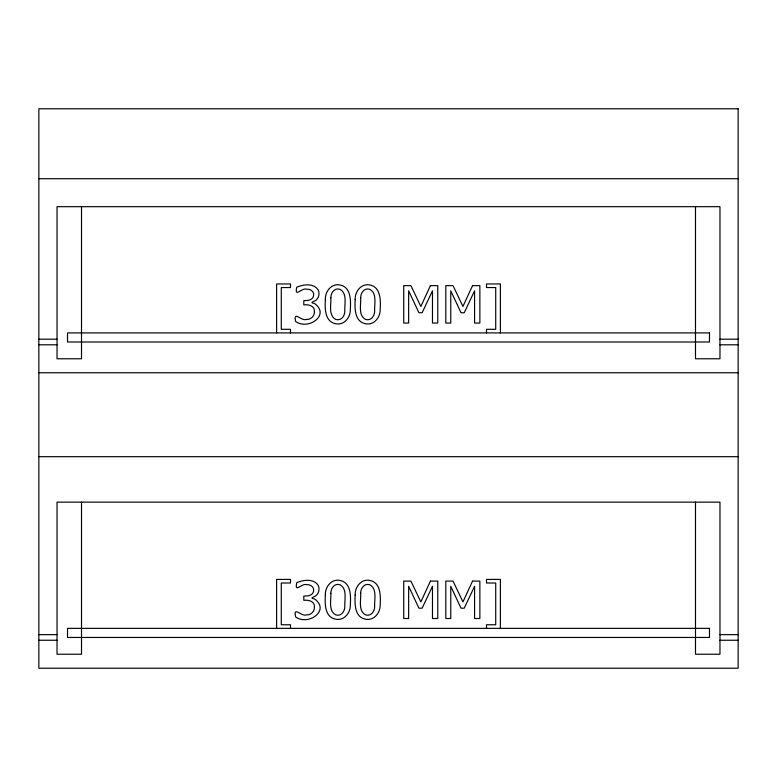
<?xml version="1.0" encoding="UTF-8"?>
<svg xmlns="http://www.w3.org/2000/svg" width="777" height="777" viewBox="0 0 777 777"><rect width="100%" height="100%" fill="white"/><g stroke="black" fill="none" stroke-linecap="round" stroke-linejoin="round"><path stroke-width="1.17" d="M38.85 178.71L738.15 178.71M38.85 339.199L57.032 339.199M719.968 339.199L738.15 339.199M38.85 344.794L57.032 344.794M719.968 344.794L738.15 344.794M38.85 372.766L738.15 372.766M38.85 456.682L738.15 456.682M38.85 634.654L57.032 634.654M719.968 634.654L738.15 634.654M38.85 640.248L57.032 640.248M719.968 640.248L738.15 640.248M695.493 206.682L695.493 358.78L719.968 358.78L719.968 206.682L57.032 206.682L57.032 358.78L81.507 358.78L81.507 206.682M695.493 502.136L695.493 654.234L719.968 654.234L719.968 502.136L57.032 502.136L57.032 654.234L81.507 654.234L81.507 502.136M500.388 332.906L500.388 283.955L486.509 283.955L486.509 287.548L495.716 287.548L495.716 329.312L486.509 329.312L486.509 332.906M500.388 628.36L500.388 579.409L486.509 579.409L486.509 583.003L495.716 583.003L495.716 624.766L486.509 624.766L486.509 628.36M290.491 332.906L290.491 329.312L281.284 329.312L281.284 287.548L290.491 287.548L290.491 283.955L276.612 283.955L276.612 332.906M290.491 628.36L290.491 624.766L281.284 624.766L281.284 583.003L290.491 583.003L290.491 579.409L276.612 579.409L276.612 628.36M325.349 299.66C324.883 308.022 324.64 320.92 334.79 323.533C343.813 326.097 350.748 317.482 350.359 309.032C350.825 300.68 351.019 287.84 340.918 285.188C331.905 282.614 324.941 291.21 325.349 299.66M325.349 595.114C324.883 603.476 324.64 616.375 334.79 618.987C343.813 621.551 350.748 612.936 350.359 604.487C350.825 596.134 351.019 583.294 340.918 580.642C331.905 578.069 324.941 586.664 325.349 595.114M355.176 299.66C354.72 308.022 354.477 320.92 364.627 323.533C373.64 326.097 380.584 317.482 380.196 309.032C380.662 300.68 380.847 287.84 370.746 285.188C361.742 282.614 354.778 291.21 355.176 299.66M355.176 595.114C354.72 603.476 354.477 616.375 364.627 618.987C373.64 621.551 380.584 612.936 380.196 604.487C380.662 596.134 380.847 583.294 370.746 580.642C361.742 578.069 354.778 586.664 355.176 595.114M330.866 297.805C331.255 304.633 328.176 315.53 335.771 319.425C341.122 321.212 344.92 315.889 344.813 311.043C344.434 304.186 347.504 293.182 339.889 289.277C334.508 287.529 330.711 292.939 330.866 297.805M330.866 593.259C331.255 600.087 328.176 610.984 335.771 614.879C341.122 616.666 344.92 611.344 344.813 606.497C344.434 599.64 347.504 588.636 339.889 584.731C334.508 582.983 330.711 588.393 330.866 593.259M360.693 297.805C361.082 304.633 358.012 315.53 365.608 319.425C370.95 321.212 374.757 315.889 374.65 311.043C374.271 304.186 377.34 293.182 369.716 289.277C364.335 287.529 360.547 292.939 360.693 297.805M360.693 593.259C361.082 600.087 358.012 610.984 365.608 614.879C370.95 616.666 374.757 611.344 374.65 606.497C374.271 599.64 377.34 588.636 369.716 584.731C364.335 582.983 360.547 588.393 360.693 593.259M314.423 311.596C314.734 316.084 310.703 319.862 306.235 319.483C301.214 321.231 292.997 310.091 295.687 321.523C308.382 330.613 330.672 314.821 314.413 303.409C308.11 302.496 315.705 301.476 316.909 299.31C319.153 296.746 319.668 292.948 318.172 289.889C313.646 282.877 303.409 284.411 296.785 287.169C294.182 298.397 301.845 287.364 306.74 289.209C310.489 288.762 314.695 291.793 313.539 295.852A5.148 5.148 0 0 1 311.422 299.077L308.828 300.291L303.807 300.689L303.807 304.866C308.352 304.263 315.006 305.779 314.423 311.596M314.423 607.051C314.734 611.538 310.703 615.316 306.235 614.937C301.214 616.685 292.997 605.545 295.687 616.977C308.382 626.068 330.672 610.275 314.413 598.863C308.11 597.95 315.705 596.93 316.909 594.764C319.153 592.2 319.668 588.403 318.172 585.343C313.646 578.331 303.409 579.865 296.785 582.624C294.182 593.851 301.845 582.818 306.74 584.663C310.489 584.217 314.695 587.247 313.539 591.307A5.148 5.148 0 0 1 311.422 594.531L308.828 595.745L303.807 596.144L303.807 600.32C308.352 599.718 315.006 601.233 314.423 607.051M430.419 285.635L420.843 306.468L410.916 285.635L403.71 285.635L403.71 323.057L408.644 323.057L408.644 290.812L418.92 312.752L422.125 312.752L432.478 290.812L432.478 323.057L437.762 323.057L437.762 285.635L430.419 285.635M472.533 285.635L462.946 306.468L453.02 285.635L445.813 285.635L445.813 323.057L450.757 323.057L450.757 290.812L461.033 312.752L464.228 312.752L474.582 290.812L474.582 323.057L479.865 323.057L479.865 285.635L472.533 285.635M430.419 581.089L420.843 601.922L410.916 581.089L403.71 581.089L403.71 618.511L408.644 618.511L408.644 586.266L418.92 608.206L422.125 608.206L432.478 586.266L432.478 618.511L437.762 618.511L437.762 581.089L430.419 581.089M472.533 581.089L462.946 601.922L453.02 581.089L445.813 581.089L445.813 618.511L450.757 618.511L450.757 586.266L461.033 608.206L464.228 608.206L474.582 586.266L474.582 618.511L479.865 618.511L479.865 581.089L472.533 581.089M738.15 108.78L38.85 108.78L38.85 668.22L738.15 668.22L738.15 108.78M709.479 332.906L67.521 332.906L67.521 341.997L709.479 341.997L709.479 332.906M709.479 628.36L67.521 628.36L67.521 637.451L709.479 637.451L709.479 628.36"/></g></svg>
